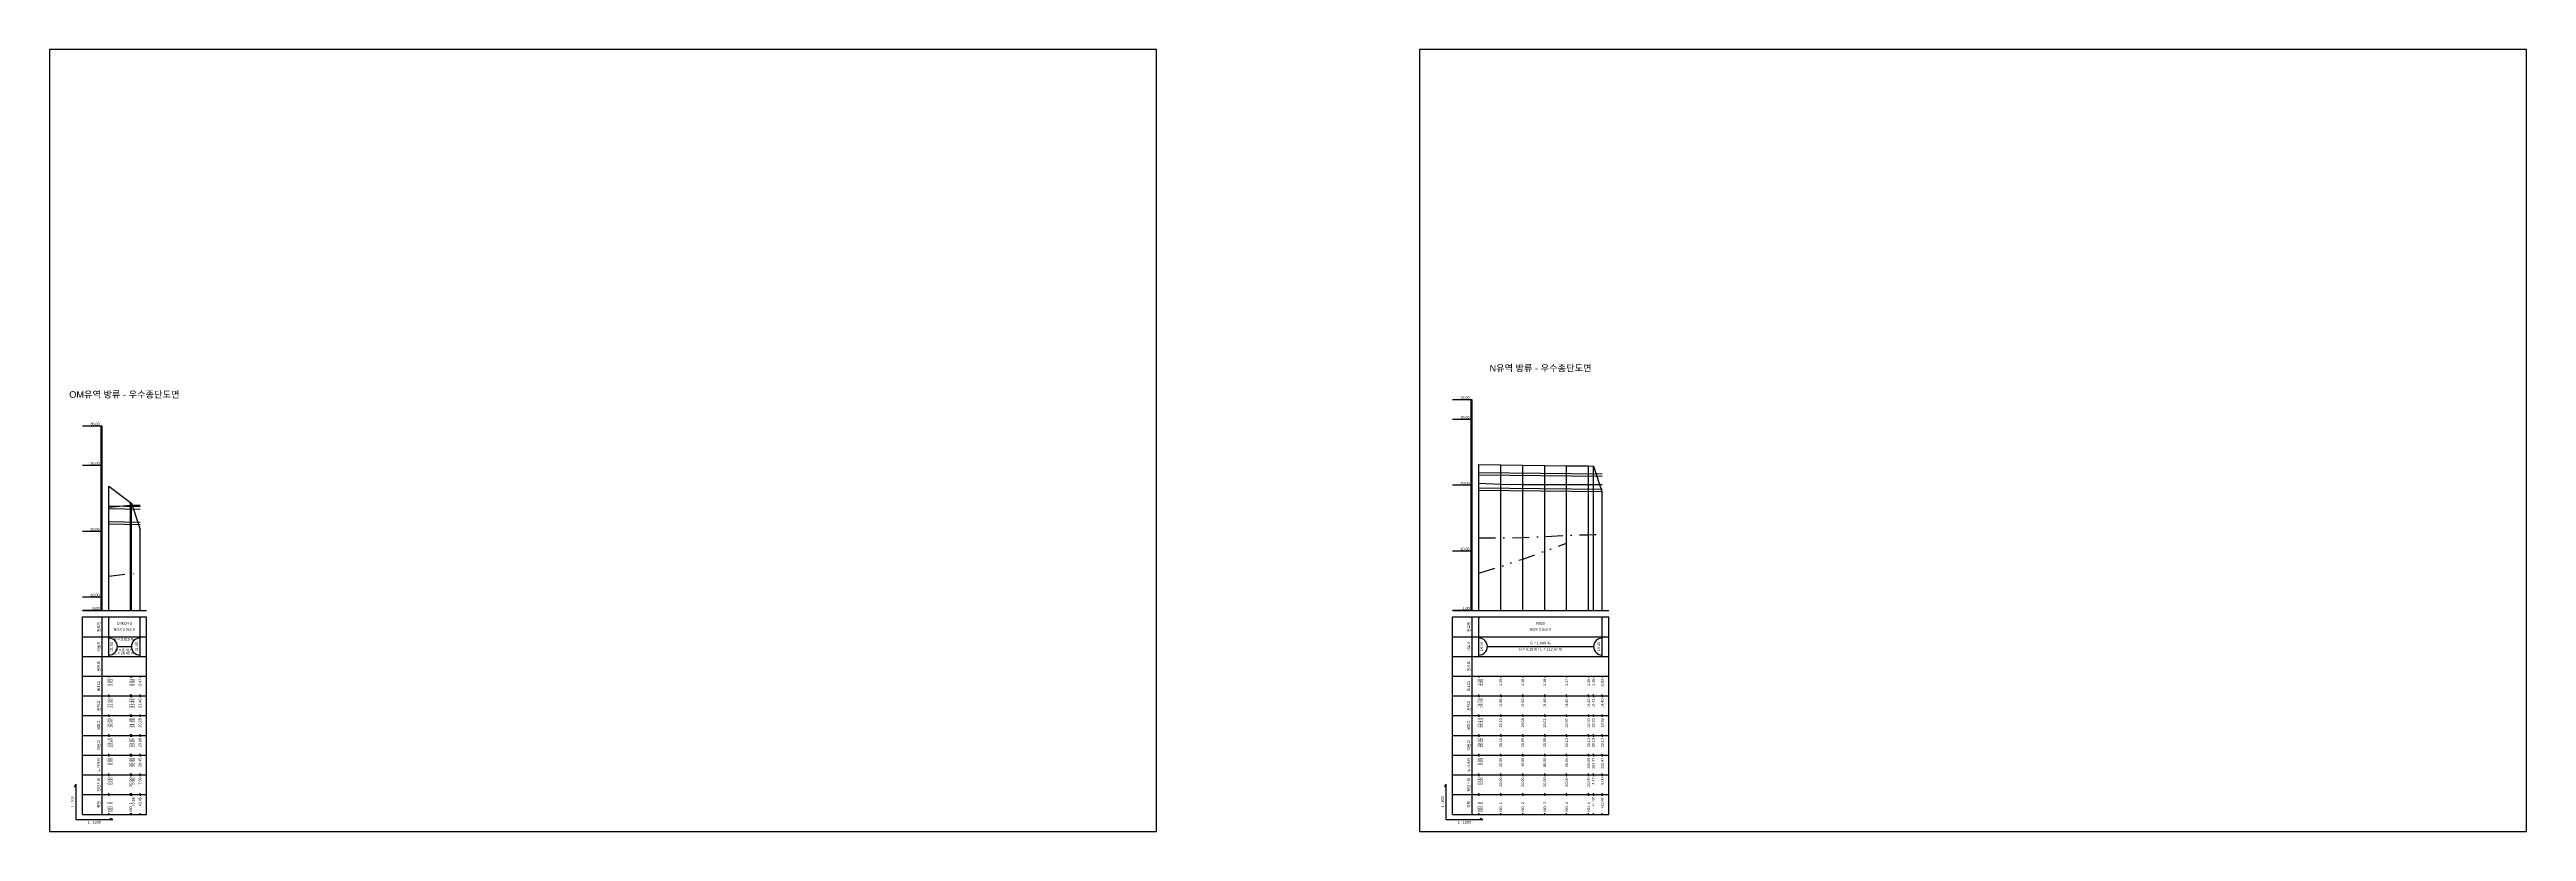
# Model space of a CAD drawing. Header units: millimetres. Extents: x -7351 to 135086, y 1419 to 5643.
# Drawn here: x 133204 to 135086, y 1419 to 2013 of the extents above; entities that cross this region are included whole.
import ezdxf
from ezdxf.enums import TextEntityAlignment as Align

# ---------------------------------------------------------------- set-up
doc = ezdxf.new("R2010")
doc.units = ezdxf.units.MM
doc.linetypes.add('DASHDOT', pattern=[25.4, 12.7, -6.35, 0, -6.35])
doc.linetypes.add('DIVIDE', pattern=[31.75, 12.7, -6.35, 0, -6.35, 0, -6.35])
for name, color, linetype in [('KZ_종단_계획선', 1, 'Continuous'), ('KZ_종단_관로', 4, 'Continuous'), ('KZ_종단_노선명', 7, 'Continuous'), ('KZ_종단_도각', 7, 'Continuous'), ('KZ_종단_수직선', 7, 'Continuous'), ('KZ_종단_암선1', 56, 'DASHDOT'), ('KZ_종단_암선2', 4, 'DIVIDE'), ('KZ_종단_지반선', 3, 'Continuous'), ('KZ_종단_테이블문자', 7, 'Continuous'), ('KZ_종단_테이블선', 7, 'Continuous'), ('KZ_종단_폴대', 7, 'Continuous')]:
    doc.layers.add(name, color=color, linetype=linetype)
doc.styles.get("Standard").update_dxf_attribs({"font": 'arial.ttf'})

msp = doc.modelspace()

# ---------------------------------------------------------------- linework, layer by layer
at = {"layer": 'KZ_종단_계획선'}
for points in [[(134290.4, 1697.7), (134290.4, 1697.7), (134307, 1697.5), (134323.7, 1697.3), (134340.4, 1697.1), (134357, 1696.9), (134373.7, 1696.7), (134377.4, 1696.6), (134384.1, 1676.6)], [(133249.4, 1681.3), (133249.4, 1681.4), (133266, 1669), (133266.7, 1668.4), (133273.1, 1648.4)]]:
    msp.add_lwpolyline(points, dxfattribs=at)
at = {"layer": 'KZ_종단_관로'}
for points in [[(134290.4, 1691.7), (134384.1, 1690.8)], [(134290.4, 1690), (134384.1, 1689)], [(134290.4, 1680), (134384.1, 1679)], [(134290.4, 1678.2), (134384.1, 1677.3)], [(133249.4, 1666.3), (133273.1, 1665.8)], [(133249.4, 1664.5), (133273.1, 1664)], [(133249.4, 1654.5), (133273.1, 1654)], [(133249.4, 1652.8), (133273.1, 1652.3)]]:
    msp.add_lwpolyline(points, dxfattribs=at)
at = {"layer": 'KZ_종단_도각'}
for points in [[(133204.4, 1419), (134045.4, 1419), (134045.4, 2013), (133204.4, 2013)], [(134245.4, 1419), (135086.4, 1419), (135086.4, 2013), (134245.4, 2013)]]:
    msp.add_lwpolyline(points, close=True, dxfattribs=at)
at = {"layer": 'KZ_종단_수직선'}
for p, q in [((134290.4, 1587), (134290.4, 1697.7)), ((134290.4, 1587), (134290.4, 1697.7)), ((134290.4, 1587), (134290.4, 1697.7)), ((134307, 1587), (134307, 1697.5)), ((134323.7, 1587), (134323.7, 1697.3)), ((134340.4, 1587), (134340.4, 1697.1)), ((134357, 1587), (134357, 1696.9)), ((134373.7, 1587), (134373.7, 1696.7)), ((134377.4, 1587), (134377.4, 1696.6)), ((133249.4, 1587), (133249.4, 1681.4)), ((133249.4, 1587), (133249.4, 1681.4)), ((133249.4, 1587), (133249.4, 1681.3)), ((134384.1, 1587), (134384.1, 1676.6)), ((133266, 1587), (133266, 1669)), ((133266.7, 1587), (133266.7, 1668.4)), ((133273.1, 1587), (133273.1, 1648.4))]:
    msp.add_line(p, q, dxfattribs=at)
at = {"layer": 'KZ_종단_암선1', "flags": 128}
for points in [[(134290.4, 1642.1), (134290.4, 1642.1), (134307, 1642), (134323.7, 1642.4), (134340.4, 1643.1), (134357, 1643.9), (134373.7, 1644.5), (134377.4, 1644.6), (134384.1, 1644.7)], [(133249.4, 1613.4), (133249.4, 1613), (133266, 1615), (133266.7, 1615), (133273.1, 1615.3)]]:
    msp.add_lwpolyline(points, dxfattribs=at)
at = {"layer": 'KZ_종단_암선2', "flags": 128}
msp.add_lwpolyline([(134290.4, 1615.3), (134290.4, 1615.3), (134307, 1620.4), (134323.7, 1626), (134340.4, 1631.9), (134357, 1638)], dxfattribs=at)
at = {"layer": 'KZ_종단_지반선', "flags": 128}
for points in [[(134290.4, 1683.6), (134290.4, 1683.6), (134307, 1682.8), (134323.7, 1682.5), (134340.4, 1682.5), (134357, 1682.7), (134373.7, 1682.7), (134377.4, 1682.7), (134384.1, 1682.7)], [(133249.4, 1665.8), (133249.4, 1665.5), (133266, 1666.9), (133266.7, 1666.9), (133273.1, 1666.9)]]:
    msp.add_lwpolyline(points, dxfattribs=at)
at = {"layer": 'KZ_종단_테이블문자'}
for p, q in [((133249.4, 1582), (133249.4, 1581)), ((133249.4, 1568), (133249.4, 1581)), ((133273.1, 1582), (133273.1, 1581)), ((133273.1, 1568), (133273.1, 1581)), ((134290.4, 1582), (134290.4, 1581)), ((134290.4, 1568), (134290.4, 1581)), ((134384.1, 1582), (134384.1, 1581)), ((134384.1, 1568), (134384.1, 1581)), ((133249.4, 1567), (133249.4, 1568)), ((133249.4, 1567), (133249.4, 1566)), ((133249.4, 1553), (133249.4, 1566)), ((133273.1, 1567), (133273.1, 1568)), ((133273.1, 1567), (133273.1, 1566)), ((133273.1, 1553), (133273.1, 1566)), ((134290.4, 1567), (134290.4, 1568)), ((134290.4, 1567), (134290.4, 1566)), ((134290.4, 1553), (134290.4, 1566)), ((134384.1, 1567), (134384.1, 1568)), ((134384.1, 1567), (134384.1, 1566)), ((134384.1, 1553), (134384.1, 1566)), ((133249.4, 1552), (133249.4, 1553)), ((133255.8, 1559.5), (133266.7, 1559.5)), ((133273.1, 1552), (133273.1, 1553)), ((134290.4, 1552), (134290.4, 1553)), ((134296.8, 1559.5), (134377.7, 1559.5)), ((134384.1, 1552), (134384.1, 1553))]:
    msp.add_line(p, q, dxfattribs=at)
for centre, start, end in [((133249.4, 1559.5), 270, 90), ((133273.1, 1559.5), 90, 270), ((134290.4, 1559.5), 270, 90), ((134384.1, 1559.5), 90, 270)]:
    msp.add_arc(centre, 6.5, start, end, dxfattribs=at)
at = {"layer": 'KZ_종단_테이블선'}
for p, q in [((133229.4, 1587), (133278.1, 1587)), ((133229.4, 1567), (133229.4, 1582)), ((133229.4, 1582), (133278.1, 1582)), ((133244.4, 1567), (133244.4, 1582)), ((133278.1, 1567), (133278.1, 1582)), ((134270.4, 1587), (134389.1, 1587)), ((134270.4, 1567), (134270.4, 1582)), ((134270.4, 1582), (134389.1, 1582)), ((134285.4, 1567), (134285.4, 1582)), ((134389.1, 1567), (134389.1, 1582)), ((133229.4, 1552), (133229.4, 1567)), ((133229.4, 1567), (133278.1, 1567)), ((133244.4, 1552), (133244.4, 1567)), ((133278.1, 1552), (133278.1, 1567)), ((134270.4, 1552), (134270.4, 1567)), ((134270.4, 1567), (134389.1, 1567)), ((134285.4, 1552), (134285.4, 1567)), ((134389.1, 1552), (134389.1, 1567)), ((133229.4, 1537), (133229.4, 1552)), ((133229.4, 1552), (133278.1, 1552)), ((133244.4, 1537), (133244.4, 1552)), ((133278.1, 1537), (133278.1, 1552)), ((134270.4, 1537), (134270.4, 1552)), ((134270.4, 1552), (134389.1, 1552)), ((134285.4, 1537), (134285.4, 1552)), ((134389.1, 1537), (134389.1, 1552)), ((133229.4, 1522), (133229.4, 1537)), ((133229.4, 1537), (133278.1, 1537)), ((133244.4, 1522), (133244.4, 1537)), ((133249.4, 1537), (133249.4, 1536)), ((133249.4, 1537), (133249.4, 1536)), ((133266, 1537), (133266, 1536)), ((133266.7, 1537), (133266.7, 1536)), ((133273.1, 1537), (133273.1, 1536)), ((133278.1, 1522), (133278.1, 1537)), ((134270.4, 1522), (134270.4, 1537)), ((134270.4, 1537), (134389.1, 1537)), ((134285.4, 1522), (134285.4, 1537)), ((134290.4, 1537), (134290.4, 1536)), ((134290.4, 1537), (134290.4, 1536)), ((134307, 1537), (134307, 1536)), ((134323.7, 1537), (134323.7, 1536)), ((134340.4, 1537), (134340.4, 1536)), ((134357, 1537), (134357, 1536)), ((134373.7, 1537), (134373.7, 1536)), ((134377.4, 1537), (134377.4, 1536)), ((134384.1, 1537), (134384.1, 1536)), ((134389.1, 1522), (134389.1, 1537)), ((133229.4, 1507), (133229.4, 1522)), ((133229.4, 1522), (133278.1, 1522)), ((133229.4, 1492), (133229.4, 1507)), ((133229.4, 1507), (133278.1, 1507)), ((133244.4, 1507), (133244.4, 1522)), ((133244.4, 1492), (133244.4, 1507)), ((133249.4, 1522), (133249.4, 1523)), ((133249.4, 1522), (133249.4, 1523)), ((133249.4, 1522), (133249.4, 1521)), ((133249.4, 1522), (133249.4, 1521)), ((133249.4, 1507), (133249.4, 1508)), ((133249.4, 1507), (133249.4, 1508)), ((133249.4, 1507), (133249.4, 1506)), ((133249.4, 1507), (133249.4, 1506)), ((133266, 1522), (133266, 1523)), ((133266, 1522), (133266, 1521)), ((133266, 1507), (133266, 1508)), ((133266, 1507), (133266, 1506)), ((133266.7, 1522), (133266.7, 1523)), ((133266.7, 1522), (133266.7, 1521)), ((133266.7, 1507), (133266.7, 1508)), ((133266.7, 1507), (133266.7, 1506)), ((133273.1, 1522), (133273.1, 1523)), ((133273.1, 1522), (133273.1, 1521)), ((133273.1, 1507), (133273.1, 1508)), ((133273.1, 1507), (133273.1, 1506)), ((133278.1, 1507), (133278.1, 1522)), ((133278.1, 1492), (133278.1, 1507)), ((134270.4, 1507), (134270.4, 1522)), ((134270.4, 1522), (134389.1, 1522)), ((134270.4, 1492), (134270.4, 1507)), ((134270.4, 1507), (134389.1, 1507)), ((134285.4, 1507), (134285.4, 1522)), ((134285.4, 1492), (134285.4, 1507)), ((134290.4, 1522), (134290.4, 1523)), ((134290.4, 1522), (134290.4, 1523)), ((134290.4, 1522), (134290.4, 1521)), ((134290.4, 1522), (134290.4, 1521)), ((134290.4, 1507), (134290.4, 1508)), ((134290.4, 1507), (134290.4, 1508)), ((134290.4, 1507), (134290.4, 1506)), ((134290.4, 1507), (134290.4, 1506)), ((134307, 1522), (134307, 1523)), ((134307, 1522), (134307, 1521)), ((134307, 1507), (134307, 1508)), ((134307, 1507), (134307, 1506)), ((134323.7, 1522), (134323.7, 1523)), ((134323.7, 1522), (134323.7, 1521)), ((134323.7, 1507), (134323.7, 1508)), ((134323.7, 1507), (134323.7, 1506)), ((134340.4, 1522), (134340.4, 1523)), ((134340.4, 1522), (134340.4, 1521)), ((134340.4, 1507), (134340.4, 1508)), ((134340.4, 1507), (134340.4, 1506)), ((134357, 1522), (134357, 1523)), ((134357, 1522), (134357, 1521)), ((134357, 1507), (134357, 1508)), ((134357, 1507), (134357, 1506)), ((134373.7, 1522), (134373.7, 1523)), ((134373.7, 1522), (134373.7, 1521)), ((134373.7, 1507), (134373.7, 1508)), ((134373.7, 1507), (134373.7, 1506)), ((134377.4, 1522), (134377.4, 1523)), ((134377.4, 1522), (134377.4, 1521)), ((134377.4, 1507), (134377.4, 1508)), ((134377.4, 1507), (134377.4, 1506)), ((134384.1, 1522), (134384.1, 1523)), ((134384.1, 1522), (134384.1, 1521)), ((134384.1, 1507), (134384.1, 1508)), ((134384.1, 1507), (134384.1, 1506)), ((134389.1, 1507), (134389.1, 1522)), ((134389.1, 1492), (134389.1, 1507)), ((133229.4, 1477), (133229.4, 1492)), ((133229.4, 1492), (133278.1, 1492)), ((133244.4, 1477), (133244.4, 1492)), ((133249.4, 1492), (133249.4, 1493)), ((133249.4, 1492), (133249.4, 1493)), ((133249.4, 1492), (133249.4, 1491)), ((133249.4, 1492), (133249.4, 1491)), ((133266, 1492), (133266, 1493)), ((133266, 1492), (133266, 1491)), ((133266.7, 1492), (133266.7, 1493)), ((133266.7, 1492), (133266.7, 1491)), ((133273.1, 1492), (133273.1, 1493)), ((133273.1, 1492), (133273.1, 1491)), ((133278.1, 1477), (133278.1, 1492)), ((134270.4, 1477), (134270.4, 1492)), ((134270.4, 1492), (134389.1, 1492)), ((134285.4, 1477), (134285.4, 1492)), ((134290.4, 1492), (134290.4, 1493)), ((134290.4, 1492), (134290.4, 1493)), ((134290.4, 1492), (134290.4, 1491)), ((134290.4, 1492), (134290.4, 1491)), ((134307, 1492), (134307, 1493)), ((134307, 1492), (134307, 1491)), ((134323.7, 1492), (134323.7, 1493)), ((134323.7, 1492), (134323.7, 1491)), ((134340.4, 1492), (134340.4, 1493)), ((134340.4, 1492), (134340.4, 1491)), ((134357, 1492), (134357, 1493)), ((134357, 1492), (134357, 1491)), ((134373.7, 1492), (134373.7, 1493)), ((134373.7, 1492), (134373.7, 1491)), ((134377.4, 1492), (134377.4, 1493)), ((134377.4, 1492), (134377.4, 1491)), ((134384.1, 1492), (134384.1, 1493)), ((134384.1, 1492), (134384.1, 1491)), ((134389.1, 1477), (134389.1, 1492)), ((133229.4, 1462), (133229.4, 1477)), ((133229.4, 1477), (133278.1, 1477)), ((133244.4, 1462), (133244.4, 1477)), ((133249.4, 1477), (133249.4, 1478)), ((133249.4, 1477), (133249.4, 1478)), ((133249.4, 1477), (133249.4, 1476)), ((133249.4, 1477), (133249.4, 1476)), ((133266, 1477), (133266, 1478)), ((133266, 1477), (133266, 1476)), ((133266.7, 1477), (133266.7, 1478)), ((133266.7, 1477), (133266.7, 1476)), ((133273.1, 1477), (133273.1, 1478)), ((133273.1, 1477), (133273.1, 1476)), ((133278.1, 1462), (133278.1, 1477)), ((134270.4, 1462), (134270.4, 1477)), ((134270.4, 1477), (134389.1, 1477)), ((134285.4, 1462), (134285.4, 1477)), ((134290.4, 1477), (134290.4, 1478)), ((134290.4, 1477), (134290.4, 1478)), ((134290.4, 1477), (134290.4, 1476)), ((134290.4, 1477), (134290.4, 1476)), ((134307, 1477), (134307, 1478)), ((134307, 1477), (134307, 1476)), ((134323.7, 1477), (134323.7, 1478)), ((134323.7, 1477), (134323.7, 1476)), ((134340.4, 1477), (134340.4, 1478)), ((134340.4, 1477), (134340.4, 1476)), ((134357, 1477), (134357, 1478)), ((134357, 1477), (134357, 1476)), ((134373.7, 1477), (134373.7, 1478)), ((134373.7, 1477), (134373.7, 1476)), ((134377.4, 1477), (134377.4, 1478)), ((134377.4, 1477), (134377.4, 1476)), ((134384.1, 1477), (134384.1, 1478)), ((134384.1, 1477), (134384.1, 1476)), ((134389.1, 1462), (134389.1, 1477)), ((133229.4, 1447), (133229.4, 1462)), ((133229.4, 1462), (133278.1, 1462)), ((133244.4, 1447), (133244.4, 1462)), ((133249.4, 1462), (133249.4, 1463)), ((133249.4, 1462), (133249.4, 1463)), ((133249.4, 1462), (133249.4, 1461)), ((133249.4, 1462), (133249.4, 1461)), ((133266, 1462), (133266, 1463)), ((133266, 1462), (133266, 1461)), ((133266.7, 1462), (133266.7, 1463)), ((133266.7, 1462), (133266.7, 1461)), ((133273.1, 1462), (133273.1, 1463)), ((133273.1, 1462), (133273.1, 1461)), ((133278.1, 1447), (133278.1, 1462)), ((134270.4, 1447), (134270.4, 1462)), ((134270.4, 1462), (134389.1, 1462)), ((134285.4, 1447), (134285.4, 1462)), ((134290.4, 1462), (134290.4, 1463)), ((134290.4, 1462), (134290.4, 1463)), ((134290.4, 1462), (134290.4, 1461)), ((134290.4, 1462), (134290.4, 1461)), ((134307, 1462), (134307, 1463)), ((134307, 1462), (134307, 1461)), ((134323.7, 1462), (134323.7, 1463)), ((134323.7, 1462), (134323.7, 1461)), ((134340.4, 1462), (134340.4, 1463)), ((134340.4, 1462), (134340.4, 1461)), ((134357, 1462), (134357, 1463)), ((134357, 1462), (134357, 1461)), ((134373.7, 1462), (134373.7, 1463)), ((134373.7, 1462), (134373.7, 1461)), ((134377.4, 1462), (134377.4, 1463)), ((134377.4, 1462), (134377.4, 1461)), ((134384.1, 1462), (134384.1, 1463)), ((134384.1, 1462), (134384.1, 1461)), ((134389.1, 1447), (134389.1, 1462)), ((133229.4, 1432), (133229.4, 1447)), ((133229.4, 1447), (133278.1, 1447)), ((133229.4, 1432), (133278.1, 1432)), ((133244.4, 1432), (133244.4, 1447)), ((133249.4, 1447), (133249.4, 1448)), ((133249.4, 1447), (133249.4, 1448)), ((133249.4, 1447), (133249.4, 1446)), ((133249.4, 1447), (133249.4, 1446)), ((133249.4, 1432), (133249.4, 1433)), ((133249.4, 1432), (133249.4, 1433)), ((133266, 1447), (133266, 1448)), ((133266, 1447), (133266, 1446)), ((133266, 1432), (133266, 1433)), ((133266.7, 1447), (133266.7, 1448)), ((133266.7, 1447), (133266.7, 1446)), ((133266.7, 1432), (133266.7, 1433)), ((133273.1, 1447), (133273.1, 1448)), ((133273.1, 1447), (133273.1, 1446)), ((133273.1, 1432), (133273.1, 1433)), ((133278.1, 1432), (133278.1, 1447)), ((134270.4, 1432), (134270.4, 1447)), ((134270.4, 1447), (134389.1, 1447)), ((134270.4, 1432), (134389.1, 1432)), ((134285.4, 1432), (134285.4, 1447)), ((134290.4, 1447), (134290.4, 1448)), ((134290.4, 1447), (134290.4, 1448)), ((134290.4, 1447), (134290.4, 1446)), ((134290.4, 1447), (134290.4, 1446)), ((134290.4, 1432), (134290.4, 1433)), ((134290.4, 1432), (134290.4, 1433)), ((134307, 1447), (134307, 1448)), ((134307, 1447), (134307, 1446)), ((134307, 1432), (134307, 1433)), ((134323.7, 1447), (134323.7, 1448)), ((134323.7, 1447), (134323.7, 1446)), ((134323.7, 1432), (134323.7, 1433)), ((134340.4, 1447), (134340.4, 1448)), ((134340.4, 1447), (134340.4, 1446)), ((134340.4, 1432), (134340.4, 1433)), ((134357, 1447), (134357, 1448)), ((134357, 1447), (134357, 1446)), ((134357, 1432), (134357, 1433)), ((134373.7, 1447), (134373.7, 1448)), ((134373.7, 1447), (134373.7, 1446)), ((134373.7, 1432), (134373.7, 1433)), ((134377.4, 1447), (134377.4, 1448)), ((134377.4, 1447), (134377.4, 1446)), ((134377.4, 1432), (134377.4, 1433)), ((134384.1, 1447), (134384.1, 1448)), ((134384.1, 1447), (134384.1, 1446)), ((134384.1, 1432), (134384.1, 1433)), ((134389.1, 1432), (134389.1, 1447))]:
    msp.add_line(p, q, dxfattribs=at)
for points in [[(133224.4, 1453), (133223.4, 1453), (133224.4, 1455), (133224.4, 1428), (133252.4, 1428), (133250.4, 1429), (133250.4, 1428)], [(134265.4, 1453), (134264.4, 1453), (134265.4, 1455), (134265.4, 1428), (134293.4, 1428), (134291.4, 1429), (134291.4, 1428)]]:
    msp.add_lwpolyline(points, dxfattribs=at)
at = {"layer": 'KZ_종단_폴대'}
for p, q in [((134285.4, 1747), (134270.4, 1747)), ((134285.4, 1732), (134270.4, 1732)), ((133244.4, 1727), (133229.4, 1727)), ((133244.4, 1697), (133229.4, 1697)), ((134285.4, 1682), (134270.4, 1682)), ((133244.4, 1647), (133229.4, 1647)), ((134285.4, 1632), (134270.4, 1632)), ((133244.4, 1597), (133229.4, 1597)), ((133244.4, 1587), (133229.4, 1587)), ((134285.4, 1587), (134270.4, 1587))]:
    msp.add_line(p, q, dxfattribs=at)
for points in [[(134284.9, 1742, 1, 1, 0), (134284.9, 1747, 1, 1, 0)], [(134284.9, 1722, 1, 1, 0), (134284.9, 1732, 1, 1, 0)], [(133243.9, 1707, 1, 1, 0), (133243.9, 1717, 1, 1, 0)], [(133243.9, 1687, 1, 1, 0), (133243.9, 1697, 1, 1, 0)], [(134284.9, 1702, 1, 1, 0), (134284.9, 1712, 1, 1, 0)], [(133243.9, 1667, 1, 1, 0), (133243.9, 1677, 1, 1, 0)], [(134284.9, 1682, 1, 1, 0), (134284.9, 1692, 1, 1, 0)], [(133243.9, 1647, 1, 1, 0), (133243.9, 1657, 1, 1, 0)], [(134284.9, 1662, 1, 1, 0), (134284.9, 1672, 1, 1, 0)], [(133243.9, 1627, 1, 1, 0), (133243.9, 1637, 1, 1, 0)], [(134284.9, 1642, 1, 1, 0), (134284.9, 1652, 1, 1, 0)], [(134284.9, 1622, 1, 1, 0), (134284.9, 1632, 1, 1, 0)], [(133243.9, 1607, 1, 1, 0), (133243.9, 1617, 1, 1, 0)], [(134284.9, 1602, 1, 1, 0), (134284.9, 1612, 1, 1, 0)], [(133243.9, 1587, 1, 1, 0), (133243.9, 1597, 1, 1, 0)], [(134284.9, 1587, 1, 1, 0), (134284.9, 1592, 1, 1, 0)]]:
    msp.add_lwpolyline(points, format="xyseb", dxfattribs=at)
for points in [[(134285.4, 1587), (134285.4, 1747), (134284.4, 1747), (134284.4, 1587), (134285.4, 1587)], [(133244.4, 1587), (133244.4, 1727), (133243.4, 1727), (133243.4, 1587), (133244.4, 1587)]]:
    msp.add_lwpolyline(points, dxfattribs=at)

# ---------------------------------------------------------------- texts
at = {"layer": 'KZ_종단_노선명'}
for s, p in [('N유역 방류 - 우수종단도면', (134337.2, 1767)), ('OM유역 방류 - 우수종단도면', (133261.2, 1747))]:
    msp.add_text(s, height=5, dxfattribs=at).set_placement(p, align=Align.BOTTOM_CENTER)
at = {"layer": 'KZ_종단_테이블문자'}
for s, p in [('21.50', (133250.4, 1559.5)), ('19.59', (134291.4, 1559.5))]:
    msp.add_text(s, height=2, rotation=90, dxfattribs=at).set_placement(p, align=Align.TOP_CENTER)
for s, p in [('BOX 2.0x2.0', (133261.2, 1573.5)), ('S = 3.515 ‰', (133261.2, 1566)), ('BOX 2.0x2.0', (134337.2, 1573.5)), ('H = 0.19 m / L = 112.47 m', (134337.2, 1558.5))]:
    msp.add_text(s, height=2, dxfattribs=at).set_placement(p, align=Align.TOP_CENTER)
for s, p in [('OM004-3', (133261.2, 1575.5)), ('S = 1.689 ‰', (134337.2, 1560.5)), ('N020', (134337.2, 1575.5)), ('L = 28.45 m', (133261.2, 1553)), ('H = 0.10 m', (133261.2, 1555.4))]:
    msp.add_text(s, height=2, dxfattribs=at).set_placement(p, align=Align.BOTTOM_CENTER)
for s, p in [('21.40', (133272.1, 1559.5)), ('19.40', (134383.1, 1559.5))]:
    msp.add_text(s, height=2, rotation=90, dxfattribs=at).set_placement(p, align=Align.BOTTOM_CENTER)
for s, p in [('3.00', (133249.4, 1535)), ('3.02', (133251.4, 1535)), ('0.61', (133266, 1535)), ('0.50', (133268, 1535)), ('-3.47', (133273.1, 1535)), ('1.20', (134290.4, 1535)), ('1.20', (134292.4, 1535)), ('1.19', (134307, 1535)), ('1.18', (134323.7, 1535)), ('1.18', (134340.4, 1535)), ('1.17', (134357, 1535)), ('1.16', (134373.7, 1535)), ('1.16', (134377.4, 1535)), ('-2.83', (134384.1, 1535)), ('21.50', (133249.4, 1520)), ('21.50', (133251.4, 1520)), ('21.43', (133266, 1520)), ('21.43', (133268, 1520)), ('21.40', (133273.1, 1520)), ('19.59', (134290.4, 1520)), ('19.59', (134292.4, 1520)), ('19.56', (134307, 1520)), ('19.52', (134323.7, 1520)), ('19.49', (134340.4, 1520)), ('19.45', (134357, 1520)), ('19.42', (134373.7, 1520)), ('19.41', (134377.4, 1520)), ('19.40', (134384.1, 1520)), ('26.85', (133249.4, 1505)), ('23.76', (133249.4, 1490)), ('26.87', (133251.4, 1505)), ('23.69', (133251.4, 1490)), ('24.39', (133266, 1505)), ('23.97', (133266, 1490)), ('24.28', (133268, 1505)), ('23.97', (133268, 1490)), ('20.28', (133273.1, 1505)), ('23.98', (133273.1, 1490)), ('23.14', (134290.4, 1505)), ('20.32', (134290.4, 1490)), ('23.14', (134292.4, 1505)), ('20.32', (134292.4, 1490)), ('23.10', (134307, 1505)), ('20.16', (134307, 1490)), ('23.06', (134323.7, 1505)), ('20.09', (134323.7, 1490)), ('23.01', (134340.4, 1505)), ('20.09', (134340.4, 1490)), ('22.97', (134357, 1505)), ('20.13', (134357, 1490)), ('22.93', (134373.7, 1505)), ('20.13', (134373.7, 1490)), ('22.92', (134377.4, 1505)), ('20.13', (134377.4, 1490)), ('18.92', (134384.1, 1505)), ('20.13', (134384.1, 1490)), ('0.00', (133249.4, 1475)), ('0.00', (133251.4, 1475)), ('20.00', (133266, 1475)), ('20.86', (133268, 1475)), ('28.45', (133273.1, 1475)), ('0.00', (134290.4, 1475)), ('0.00', (134292.4, 1475)), ('20.00', (134307, 1475)), ('40.00', (134323.7, 1475)), ('60.00', (134340.4, 1475)), ('80.00', (134357, 1475)), ('100.00', (134373.7, 1475)), ('104.47', (134377.4, 1475)), ('112.47', (134384.1, 1475)), ('0.00', (133249.4, 1460)), ('0.00', (133251.4, 1460)), ('20.00', (133266, 1460)), ('0.86', (133268, 1460)), ('7.59', (133273.1, 1460)), ('0.00', (134290.4, 1460)), ('0.00', (134292.4, 1460)), ('20.00', (134307, 1460)), ('20.00', (134323.7, 1460)), ('20.00', (134340.4, 1460)), ('20.00', (134357, 1460)), ('20.00', (134373.7, 1460)), ('4.47', (134377.4, 1460)), ('8.00', (134384.1, 1460)), ('+0.86', (133268, 1445)), ('+8.45', (133273.1, 1445)), ('+4.47', (134377.4, 1445)), ('+12.47', (134384.1, 1445))]:
    msp.add_text(s, height=2, rotation=90, dxfattribs=at).set_placement(p, align=Align.MIDDLE_RIGHT)
for s, p in [('NO. 0', (133249.4, 1434)), ('NO. 0', (133251.4, 1434)), ('NO. 1', (133266, 1434)), ('NO. 0', (134290.4, 1434)), ('NO. 0', (134292.4, 1434)), ('NO. 1', (134307, 1434)), ('NO. 2', (134323.7, 1434)), ('NO. 3', (134340.4, 1434)), ('NO. 4', (134357, 1434)), ('NO. 5', (134373.7, 1434))]:
    msp.add_text(s, height=2, rotation=90, dxfattribs=at).set_placement(p, align=Align.MIDDLE_LEFT)
at = {"layer": 'KZ_종단_테이블선'}
for s, p in [('관로명', (133243.4, 1574.5)), ('기울기', (133243.4, 1559.5)), ('관로명', (134284.4, 1574.5)), ('기울기', (134284.4, 1559.5)), ('관기초', (133243.4, 1544.5)), ('관기초', (134284.4, 1544.5)), ('토피고', (133243.4, 1529.5)), ('토피고', (134284.4, 1529.5)), ('관저고', (133243.4, 1514.5)), ('관저고', (134284.4, 1514.5)), ('계획고', (133243.4, 1499.5)), ('지반고', (133243.4, 1484.5)), ('계획고', (134284.4, 1499.5)), ('지반고', (134284.4, 1484.5)), ('누가거리', (133243.4, 1469.5)), ('누가거리', (134284.4, 1469.5)), ('점간거리', (133243.4, 1454.5)), ('점간거리', (134284.4, 1454.5)), ('1 : 200', (133223.4, 1441.5)), ('측점', (133243.4, 1439.5)), ('1 : 200', (134264.4, 1441.5)), ('측점', (134284.4, 1439.5))]:
    msp.add_text(s, height=2, rotation=90, dxfattribs=at).set_placement(p, align=Align.BOTTOM_CENTER)
for p in [(133238.4, 1427), (134279.4, 1427)]:
    msp.add_text('1 : 1200', height=2, dxfattribs=at).set_placement(p, align=Align.TOP_CENTER)
at = {"layer": 'KZ_종단_폴대'}
for s, p in [('33.00', (134283.4, 1747)), ('30.00', (134283.4, 1732)), ('36.00', (133242.4, 1727)), ('30.00', (133242.4, 1697)), ('20.00', (134283.4, 1682)), ('20.00', (133242.4, 1647)), ('10.00', (134283.4, 1632)), ('10.00', (133242.4, 1597)), ('8.00', (133242.4, 1587)), ('1.00', (134283.4, 1587))]:
    msp.add_text(s, height=2, dxfattribs=at).set_placement(p, align=Align.BOTTOM_RIGHT)

doc.saveas('drawing.dxf')
